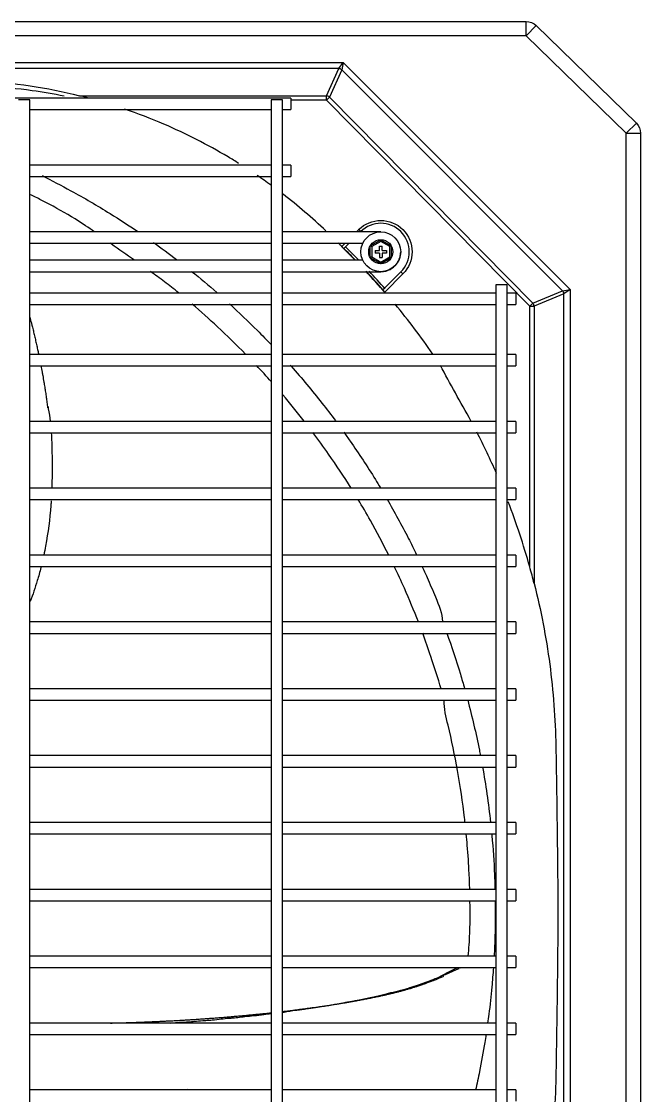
# Model space of a CAD drawing. Extents: x 58467 to 79089, y -33726 to -17391.
# Drawn here: x 72381.62 to 72403.38, y -19129.53 to -19091.78 of the extents above; entities that cross this region are included whole.
import ezdxf

# ---------------------------------------------------------------- set-up
doc = ezdxf.new("R2010")
doc.units = 0
doc.header["$LTSCALE"] = 100

# ---------------------------------------------------------------- blocks, each defined once
blk = doc.blocks.new('ZSGT')
at = {"color": 3}
for p, q in [((40391.467, -24502.922, -3.539), (40459.472, -24502.922, -3.539)), ((40459.472, -24503.421, -3.539), (40459.472, -24502.922, -3.539)), ((40459.472, -24503.421, -3.539), (40459.825, -24503.068, -3.539)), ((40459.825, -24503.068, -3.539), (40463.347, -24506.499, -3.539)), ((40459.472, -24503.421, -3.539), (40391.467, -24503.421, -3.539)), ((40462.993, -24506.852, -3.539), (40459.472, -24503.421, -3.539)), ((40403.981, -24504.362, -3.539), (40453.036, -24504.362, -3.539)), ((40452.884, -24504.574, -3.539), (40404.133, -24504.574, -3.539)), ((40452.45, -24505.531, -3.539), (40452.884, -24504.574, -3.539)), ((40452.994, -24504.619, -3.539), (40452.56, -24505.576, -3.539)), ((40452.884, -24504.574, -3.539), (40453.036, -24504.362, -3.539)), ((40453.036, -24504.362, -3.539), (40452.994, -24504.619, -3.539)), ((40460.756, -24512.385, -3.539), (40452.994, -24504.619, -3.539)), ((40453.036, -24504.362, -3.539), (40461.014, -24512.343, -3.539)), ((40451.205, -24505.617, -3.539), (40405.812, -24505.617, -3.539)), ((40441.827, -24505.674, -3.539), (40441.627, -24505.674, -3.539)), ((40442.027, -24505.674, -3.539), (40441.827, -24505.674, -3.539)), ((40442.027, -24624.037, -3.539), (40442.027, -24505.674, -3.539)), ((40443.771, -24505.531, -3.539), (40452.45, -24505.531, -3.539)), ((40450.505, -24505.674, -3.539), (40450.505, -24624.037, -3.539)), ((40450.705, -24505.674, -3.539), (40450.505, -24505.674, -3.539)), ((40450.905, -24505.674, -3.539), (40450.705, -24505.674, -3.539)), ((40450.905, -24624.037, -3.539), (40450.905, -24505.674, -3.539)), ((40451.205, -24505.617, -3.539), (40451.205, -24506.017, -3.539)), ((40452.45, -24505.686, -3.539), (40451.205, -24505.686, -3.539)), ((40452.45, -24505.686, -3.539), (40452.45, -24505.531, -3.539)), ((40452.45, -24505.686, -3.539), (40452.56, -24505.576, -3.539)), ((40459.599, -24512.929, -3.539), (40452.45, -24505.686, -3.539)), ((40452.56, -24505.576, -3.539), (40459.709, -24512.819, -3.539)), ((40442.027, -24506.017, -3.539), (40450.505, -24506.017, -3.539)), ((40450.905, -24506.017, -3.539), (40451.205, -24506.017, -3.539)), ((40462.993, -24506.852, -3.539), (40463.347, -24506.499, -3.539)), ((40462.993, -24622.901, -3.539), (40462.993, -24506.852, -3.539)), ((40462.993, -24506.852, -3.539), (40463.493, -24506.852, -3.539)), ((40463.493, -24506.852, -3.539), (40463.493, -24622.901, -3.539)), ((40450.505, -24507.966, -3.539), (40442.027, -24507.966, -3.539)), ((40451.205, -24507.966, -3.539), (40450.905, -24507.966, -3.539)), ((40451.205, -24507.966, -3.539), (40451.205, -24508.366, -3.539)), ((40442.027, -24508.366, -3.539), (40450.505, -24508.366, -3.539)), ((40450.905, -24508.366, -3.539), (40451.205, -24508.366, -3.539)), ((40453.508, -24510.316, -3.539), (40453.586, -24510.238, -3.539)), ((40453.586, -24510.238, -3.539), (40453.656, -24510.309, -3.539)), ((40453.656, -24510.309, -3.539), (40453.649, -24510.316, -3.539)), ((40450.505, -24510.316, -3.539), (40442.026, -24510.316, -3.539)), ((40452.039, -24510.316, -3.539), (40450.905, -24510.316, -3.539)), ((40452.322, -24510.316, -3.539), (40452.039, -24510.316, -3.539)), ((40452.688, -24510.316, -3.539), (40452.322, -24510.316, -3.539)), ((40452.688, -24510.316, -3.539), (40452.688, -24510.316, -3.539)), ((40452.971, -24510.316, -3.539), (40452.688, -24510.316, -3.539)), ((40454.361, -24510.316, -3.539), (40452.971, -24510.316, -3.539)), ((40453.995, -24510.803, -3.539), (40454.363, -24510.591, -3.539)), ((40454.363, -24510.649, -3.539), (40454.045, -24510.832, -3.539)), ((40454.363, -24510.591, -3.539), (40454.731, -24510.803, -3.539)), ((40454.363, -24510.591, -3.539), (40454.363, -24510.649, -3.539)), ((40454.681, -24510.832, -3.539), (40454.363, -24510.649, -3.539)), ((40442.026, -24510.716, -3.539), (40450.505, -24510.716, -3.539)), ((40450.905, -24510.716, -3.539), (40452.039, -24510.716, -3.539)), ((40452.039, -24510.716, -3.539), (40452.322, -24510.716, -3.539)), ((40452.322, -24510.716, -3.539), (40452.688, -24510.716, -3.539)), ((40452.688, -24510.716, -3.539), (40452.971, -24510.716, -3.539)), ((40452.688, -24510.716, -3.539), (40452.688, -24510.716, -3.539)), ((40452.688, -24510.716, -3.539), (40452.688, -24510.716, -3.539)), ((40452.971, -24510.716, -3.539), (40453.731, -24510.716, -3.539)), ((40452.993, -24510.831, -3.539), (40453.108, -24510.716, -3.539)), ((40453.249, -24510.716, -3.539), (40453.064, -24510.901, -3.539)), ((40453.995, -24511.228, -3.539), (40453.995, -24510.803, -3.539)), ((40453.995, -24510.803, -3.539), (40454.045, -24510.832, -3.539)), ((40454.045, -24510.832, -3.539), (40454.045, -24511.199, -3.539)), ((40454.163, -24510.966, -3.539), (40454.313, -24510.966, -3.539)), ((40454.163, -24510.966, -3.539), (40454.163, -24511.066, -3.539)), ((40454.313, -24510.816, -3.539), (40454.413, -24510.816, -3.539)), ((40454.313, -24510.966, -3.539), (40454.313, -24510.816, -3.539)), ((40454.413, -24510.966, -3.539), (40454.413, -24510.816, -3.539)), ((40454.413, -24510.966, -3.539), (40454.563, -24510.966, -3.539)), ((40454.563, -24510.966, -3.539), (40454.563, -24511.066, -3.539)), ((40454.731, -24510.803, -3.539), (40454.681, -24510.832, -3.539)), ((40454.681, -24511.199, -3.539), (40454.681, -24510.832, -3.539)), ((40454.731, -24510.803, -3.539), (40454.731, -24511.228, -3.539)), ((40450.505, -24511.316, -3.539), (40442.027, -24511.316, -3.539)), ((40452.039, -24511.316, -3.539), (40450.905, -24511.316, -3.539)), ((40453.193, -24511.316, -3.539), (40451.73, -24511.316, -3.539)), ((40453.731, -24511.316, -3.539), (40452.971, -24511.316, -3.539)), ((40454.045, -24511.199, -3.539), (40453.995, -24511.228, -3.539)), ((40454.363, -24511.441, -3.539), (40453.995, -24511.228, -3.539)), ((40454.045, -24511.199, -3.539), (40454.363, -24511.383, -3.539)), ((40454.313, -24511.066, -3.539), (40454.163, -24511.066, -3.539)), ((40454.313, -24511.066, -3.539), (40454.313, -24511.216, -3.539)), ((40454.313, -24511.216, -3.539), (40454.413, -24511.216, -3.539)), ((40454.363, -24511.383, -3.539), (40454.681, -24511.199, -3.539)), ((40454.731, -24511.228, -3.539), (40454.363, -24511.441, -3.539)), ((40454.363, -24511.383, -3.539), (40454.363, -24511.441, -3.539)), ((40454.413, -24511.066, -3.539), (40454.413, -24511.216, -3.539)), ((40454.563, -24511.066, -3.539), (40454.413, -24511.066, -3.539)), ((40454.681, -24511.199, -3.539), (40454.731, -24511.228, -3.539)), ((40442.027, -24511.715, -3.539), (40450.505, -24511.716, -3.539)), ((40450.905, -24511.716, -3.539), (40452.039, -24511.716, -3.539)), ((40451.73, -24511.716, -3.539), (40453.193, -24511.716, -3.539)), ((40452.971, -24511.716, -3.539), (40454.347, -24511.716, -3.539)), ((40454.438, -24512.355, -3.539), (40455.07, -24511.723, -3.539)), ((40455.141, -24511.793, -3.539), (40454.504, -24512.431, -3.539)), ((40455.141, -24511.793, -3.539), (40455.07, -24511.723, -3.539)), ((40458.41, -24512.173, -3.539), (40458.41, -24617.628, -3.539)), ((40458.61, -24512.173, -3.539), (40458.41, -24512.173, -3.539)), ((40458.81, -24512.173, -3.539), (40458.61, -24512.173, -3.539)), ((40458.81, -24617.628, -3.539), (40458.81, -24512.173, -3.539)), ((40450.505, -24512.473, -3.539), (40442.026, -24512.473, -3.539)), ((40458.41, -24512.473, -3.539), (40450.905, -24512.473, -3.539)), ((40459.11, -24512.473, -3.539), (40458.81, -24512.473, -3.539)), ((40459.11, -24512.473, -3.539), (40459.11, -24512.873, -3.539)), ((40459.709, -24512.819, -3.539), (40460.756, -24512.385, -3.539)), ((40460.802, -24512.495, -3.539), (40459.754, -24512.929, -3.539)), ((40460.756, -24512.385, -3.539), (40461.014, -24512.343, -3.539)), ((40461.014, -24512.343, -3.539), (40460.802, -24512.495, -3.539)), ((40460.802, -24617.349, -3.539), (40460.802, -24512.495, -3.539)), ((40461.014, -24512.343, -3.539), (40461.014, -24617.501, -3.539)), ((40442.026, -24512.873, -3.539), (40450.505, -24512.873, -3.539)), ((40450.905, -24512.873, -3.539), (40458.41, -24512.873, -3.539)), ((40458.81, -24512.873, -3.539), (40459.11, -24512.873, -3.539)), ((40459.599, -24512.929, -3.539), (40459.709, -24512.819, -3.539)), ((40459.599, -24522.091, -3.539), (40459.599, -24512.929, -3.539)), ((40459.599, -24512.929, -3.539), (40459.754, -24512.929, -3.539)), ((40459.754, -24512.929, -3.539), (40459.754, -24522.676, -3.539)), ((40450.505, -24514.629, -3.539), (40442.026, -24514.629, -3.539)), ((40458.41, -24514.629, -3.539), (40450.905, -24514.629, -3.539)), ((40459.11, -24514.629, -3.539), (40458.81, -24514.629, -3.539)), ((40459.11, -24514.629, -3.539), (40459.11, -24515.029, -3.539)), ((40442.026, -24515.029, -3.539), (40450.505, -24515.029, -3.539)), ((40450.905, -24515.029, -3.539), (40458.41, -24515.029, -3.539)), ((40450.912, -24515.029, -3.539), (40450.905, -24515.04, -3.539)), ((40458.81, -24515.029, -3.539), (40459.11, -24515.029, -3.539)), ((40450.505, -24516.979, -3.539), (40442.026, -24516.979, -3.539)), ((40458.41, -24516.979, -3.539), (40450.905, -24516.979, -3.539)), ((40459.11, -24516.979, -3.539), (40458.81, -24516.979, -3.539)), ((40459.11, -24516.979, -3.539), (40459.11, -24517.379, -3.539)), ((40442.026, -24517.379, -3.539), (40450.505, -24517.379, -3.539)), ((40450.905, -24517.379, -3.539), (40458.41, -24517.379, -3.539)), ((40458.81, -24517.379, -3.539), (40459.11, -24517.379, -3.539)), ((40450.505, -24519.328, -3.539), (40442.026, -24519.328, -3.539)), ((40458.41, -24519.328, -3.539), (40450.905, -24519.328, -3.539)), ((40459.11, -24519.328, -3.539), (40458.81, -24519.328, -3.539)), ((40459.11, -24519.328, -3.539), (40459.11, -24519.728, -3.539)), ((40442.026, -24519.728, -3.539), (40450.505, -24519.728, -3.539)), ((40450.905, -24519.728, -3.539), (40458.41, -24519.728, -3.539)), ((40458.81, -24519.728, -3.539), (40459.11, -24519.728, -3.539)), ((40450.505, -24521.678, -3.539), (40442.026, -24521.678, -3.539)), ((40458.41, -24521.678, -3.539), (40450.905, -24521.678, -3.539)), ((40459.11, -24521.678, -3.539), (40458.81, -24521.678, -3.539)), ((40459.11, -24521.678, -3.539), (40459.11, -24522.078, -3.539)), ((40442.026, -24522.078, -3.539), (40450.505, -24522.078, -3.539)), ((40450.905, -24522.078, -3.539), (40458.41, -24522.078, -3.539)), ((40458.81, -24522.078, -3.539), (40459.11, -24522.078, -3.539)), ((40450.505, -24524.028, -3.539), (40442.026, -24524.028, -3.539)), ((40458.41, -24524.028, -3.539), (40450.905, -24524.028, -3.539)), ((40459.11, -24524.028, -3.539), (40458.81, -24524.028, -3.539)), ((40459.11, -24524.028, -3.539), (40459.11, -24524.428, -3.539)), ((40442.026, -24524.428, -3.539), (40450.505, -24524.428, -3.539)), ((40450.905, -24524.428, -3.539), (40458.41, -24524.428, -3.539)), ((40458.81, -24524.428, -3.539), (40459.11, -24524.428, -3.539)), ((40450.505, -24526.377, -3.539), (40442.026, -24526.377, -3.539)), ((40458.41, -24526.377, -3.539), (40450.905, -24526.377, -3.539)), ((40459.11, -24526.377, -3.539), (40458.81, -24526.377, -3.539)), ((40459.11, -24526.377, -3.539), (40459.11, -24526.777, -3.539)), ((40442.026, -24526.777, -3.539), (40450.505, -24526.777, -3.539)), ((40450.905, -24526.777, -3.539), (40458.41, -24526.777, -3.539)), ((40458.81, -24526.777, -3.539), (40459.11, -24526.777, -3.539)), ((40450.505, -24528.727, -3.539), (40442.026, -24528.727, -3.539)), ((40458.41, -24528.727, -3.539), (40450.905, -24528.727, -3.539)), ((40459.11, -24528.727, -3.539), (40458.81, -24528.727, -3.539)), ((40459.11, -24528.727, -3.539), (40459.11, -24529.127, -3.539)), ((40442.026, -24529.127, -3.539), (40450.505, -24529.127, -3.539)), ((40450.905, -24529.127, -3.539), (40458.41, -24529.127, -3.539)), ((40458.81, -24529.127, -3.539), (40459.11, -24529.127, -3.539)), ((40450.505, -24531.077, -3.539), (40442.026, -24531.077, -3.539)), ((40458.41, -24531.077, -3.539), (40450.905, -24531.077, -3.539)), ((40459.11, -24531.077, -3.539), (40458.81, -24531.077, -3.539)), ((40459.11, -24531.077, -3.539), (40459.11, -24531.477, -3.539)), ((40442.026, -24531.477, -3.539), (40450.505, -24531.477, -3.539)), ((40450.905, -24531.477, -3.539), (40458.41, -24531.477, -3.539)), ((40458.81, -24531.477, -3.539), (40459.11, -24531.477, -3.539)), ((40450.505, -24533.426, -3.539), (40442.026, -24533.426, -3.539)), ((40458.41, -24533.426, -3.539), (40450.905, -24533.426, -3.539)), ((40459.11, -24533.426, -3.539), (40458.81, -24533.426, -3.539)), ((40459.11, -24533.426, -3.539), (40459.11, -24533.826, -3.539)), ((40442.026, -24533.826, -3.539), (40450.505, -24533.826, -3.539)), ((40450.905, -24533.826, -3.539), (40458.41, -24533.826, -3.539)), ((40458.81, -24533.826, -3.539), (40459.11, -24533.826, -3.539)), ((40450.505, -24535.776, -3.539), (40442.026, -24535.776, -3.539)), ((40458.41, -24535.776, -3.539), (40450.905, -24535.776, -3.539)), ((40459.11, -24535.776, -3.539), (40458.81, -24535.776, -3.539)), ((40459.11, -24535.776, -3.539), (40459.11, -24536.176, -3.539)), ((40442.026, -24536.176, -3.539), (40450.505, -24536.176, -3.539)), ((40450.905, -24536.176, -3.539), (40458.41, -24536.176, -3.539)), ((40458.81, -24536.176, -3.539), (40459.11, -24536.176, -3.539)), ((40450.505, -24538.126, -3.539), (40442.026, -24538.126, -3.539)), ((40458.41, -24538.126, -3.539), (40450.905, -24538.126, -3.539)), ((40459.11, -24538.126, -3.539), (40458.81, -24538.126, -3.539)), ((40459.11, -24538.126, -3.539), (40459.11, -24538.525, -3.539)), ((40442.026, -24538.525, -3.539), (40450.505, -24538.525, -3.539)), ((40450.905, -24538.525, -3.539), (40458.41, -24538.525, -3.539)), ((40458.81, -24538.525, -3.539), (40459.11, -24538.525, -3.539)), ((40450.505, -24540.475, -3.539), (40442.026, -24540.475, -3.539)), ((40447.594, -24540.475, -3.539), (40447.573, -24540.463, -3.539)), ((40458.41, -24540.475, -3.539), (40450.905, -24540.475, -3.539)), ((40459.11, -24540.475, -3.539), (40458.81, -24540.475, -3.539)), ((40459.11, -24540.475, -3.539), (40459.11, -24540.875, -3.539))]:
    blk.add_line(p, q, dxfattribs=at)
for radius in [0.7, 0.425, 0.425]:
    blk.add_circle((40454.363, -24511.016, -3.539), radius, dxfattribs=at)
at = {"color": 3, "extrusion": (0, 0, -1)}
for centre, radius, start, end in [((-40459.472, -24503.421, 3.539), 0.5, 90, 135), ((-40462.993, -24506.852, 3.539), 0.5, 135, 180), ((-40454.363, -24511.016, 3.539), 1.1, 45, 225)]:
    blk.add_arc(centre, radius, start, end, dxfattribs=at)
at = {"color": 3}
blk.add_arc((40454.363, -24511.016, -3.539), 1, 315, 135, dxfattribs=at)
for centre, major_axis in [((40452.884, -24504.729, -3.539), (0.203, -0.084)), ((40452.45, -24505.686, -3.539), (0.203, -0.084)), ((40460.646, -24512.495, -3.539), (0.084, -0.203)), ((40459.599, -24512.929, -3.539), (0.084, -0.203))]:
    blk.add_ellipse(centre, major_axis=major_axis, ratio=0.678598, start_param=1.296782, end_param=1.844811, dxfattribs=at)
for points, knots in [([(40429.492, -24504.786, -3.539), (40431.89, -24504.786, -3.539), (40434.286, -24504.829, -3.539), (40437.279, -24504.939, -3.539), (40437.877, -24504.964, -3.539), (40439.072, -24505.019, -3.539), (40439.669, -24504.955, -3.539), (40441.456, -24505.066, -3.539), (40442.624, -24505.245, -3.539), (40443.771, -24505.531, -3.539)], [0, 0, 0, 0, 0.5, 0.5, 0.625, 0.625, 0.75, 0.75, 1, 1, 1, 1]), ([(40443.237, -24505.547, -3.539), (40442.864, -24505.472, -3.539), (40442.487, -24505.408, -3.539), (40441.594, -24505.283, -3.539), (40441.073, -24505.232, -3.539), (40440.032, -24505.173, -3.539), (40439.511, -24505.157, -3.539), (40437.949, -24505.097, -3.539), (40436.907, -24505.063, -3.539), (40433.781, -24504.983, -3.539), (40431.697, -24504.955, -3.539), (40429.612, -24504.955, -3.539)], [0, 0, 0, 0, 0.084354, 0.084354, 0.19881, 0.19881, 0.313265, 0.313265, 0.542177, 0.542177, 1, 1, 1, 1]), ([(40449.366, -24507.908, -3.539), (40449.243, -24507.831, -3.539), (40449.119, -24507.755, -3.539), (40448.273, -24507.252, -3.539), (40447.516, -24506.865, -3.539), (40446.285, -24506.336, -3.539), (40445.823, -24506.158, -3.539), (40445.354, -24505.998, -3.539)], [0, 0, 0, 0, 0.098577, 0.098577, 0.666537, 0.666537, 1, 1, 1, 1]), ([(40442.456, -24508.34, -3.539), (40442.797, -24508.51, -3.539), (40443.606, -24508.932, -3.539), (40444.73, -24509.587, -3.539), (40445.502, -24510.089, -3.539), (40445.823, -24510.307, -3.539)], [0, 0, 0, 0, 0.29252, 0.701104, 1, 1, 1, 1]), ([(40444.293, -24510.313, -3.539), (40444.193, -24510.241, -3.539), (40443.769, -24509.946, -3.539), (40443.147, -24509.574, -3.539), (40442.482, -24509.226, -3.539), (40442.164, -24509.064, -3.539), (40442.029, -24508.998, -3.539)], [0, 0, 0, 0, 0.141815, 0.593329, 0.830923, 1, 1, 1, 1]), ([(40445.705, -24511.315, -3.539), (40445.432, -24511.126, -3.539), (40445.147, -24510.929, -3.539), (40444.863, -24510.724, -3.539), (40444.852, -24510.716, -3.539)], [0, 0, 0, 0, 0.95904, 1, 1, 1, 1]), ([(40454.363, -24511.716, -3.539), (40454.425, -24511.715, -3.539), (40454.538, -24511.701, -3.539), (40454.732, -24511.625, -3.539), (40454.904, -24511.483, -3.539), (40455.014, -24511.295, -3.539), (40455.056, -24511.141, -3.539), (40455.063, -24511.054, -3.539), (40455.062, -24511.019, -3.539)], [0, 0, 0, 0, 0.164287, 0.313707, 0.566616, 0.76053, 0.902583, 1, 1, 1, 1]), ([(40447.254, -24512.455, -3.539), (40447.091, -24512.325, -3.539), (40446.768, -24512.072, -3.539), (40446.435, -24511.83, -3.539), (40446.269, -24511.712, -3.539)], [0, 0, 0, 0, 0.50822, 1, 1, 1, 1]), ([(40449.605, -24514.61, -3.539), (40449.287, -24514.286, -3.539), (40448.677, -24513.69, -3.539), (40448.036, -24513.113, -3.539), (40447.731, -24512.852, -3.539)], [0, 0, 0, 0, 0.536431, 1, 1, 1, 1]), ([(40456.197, -24514.621, -3.539), (40456.194, -24514.617, -3.539), (40456.192, -24514.614, -3.539), (40455.773, -24514.006, -3.539), (40455.333, -24513.423, -3.539), (40454.867, -24512.859, -3.539)], [0, 0, 0, 0, 0.006395, 0.006395, 1, 1, 1, 1]), ([(40442.027, -24513.312, -3.539), (40442.045, -24513.38, -3.539), (40442.072, -24513.485, -3.539), (40442.113, -24513.647, -3.539), (40442.15, -24513.798, -3.539), (40442.191, -24513.971, -3.539), (40442.232, -24514.144, -3.539), (40442.271, -24514.317, -3.539), (40442.306, -24514.477, -3.539), (40442.328, -24514.58, -3.539), (40442.337, -24514.625, -3.539)], [0, 0, 0, 0, 0.15983, 0.246701, 0.377006, 0.507312, 0.637617, 0.767923, 0.898228, 1, 1, 1, 1]), ([(40442.418, -24515.026, -3.539), (40442.432, -24515.098, -3.539), (40442.453, -24515.209, -3.539), (40442.487, -24515.399, -3.539), (40442.517, -24515.574, -3.539), (40442.55, -24515.772, -3.539), (40442.577, -24515.951, -3.539), (40442.604, -24516.133, -3.539), (40442.629, -24516.315, -3.539), (40442.645, -24516.436, -3.539), (40442.652, -24516.497, -3.539)], [0, 0, 0, 0, 0.150864, 0.231719, 0.393427, 0.514709, 0.635991, 0.757272, 0.878554, 1, 1, 1, 1]), ([(40451.182, -24515.007, -3.539), (40451.192, -24515.018, -3.539), (40451.39, -24515.241, -3.539), (40451.767, -24515.679, -3.539), (40452.285, -24516.318, -3.539), (40452.613, -24516.745, -3.539), (40452.767, -24516.952, -3.539)], [0, 0, 0, 0, 0.017533, 0.356451, 0.69177, 1, 1, 1, 1]), ([(40442.659, -24516.445, -3.539), (40442.665, -24516.474, -3.539), (40442.699, -24516.65, -3.539), (40442.724, -24516.826, -3.539), (40442.741, -24516.974, -3.539)], [0, 0, 0, 0, 0.168799, 1, 1, 1, 1]), ([(40442.777, -24517.373, -3.539), (40442.799, -24517.687, -3.539), (40442.812, -24518.34, -3.539), (40442.809, -24518.992, -3.539), (40442.798, -24519.329, -3.539)], [0, 0, 0, 0, 0.483114, 1, 1, 1, 1]), ([(40453.319, -24519.321, -3.539), (40453.068, -24518.921, -3.539), (40452.634, -24518.265, -3.539), (40452.166, -24517.62, -3.539), (40451.976, -24517.367, -3.539)], [0, 0, 0, 0, 0.605389, 1, 1, 1, 1]), ([(40453.066, -24517.361, -3.539), (40453.139, -24517.463, -3.539), (40453.368, -24517.786, -3.539), (40453.741, -24518.337, -3.539), (40454.092, -24518.888, -3.539), (40454.291, -24519.214, -3.539), (40454.349, -24519.311, -3.539)], [0, 0, 0, 0, 0.160934, 0.509713, 0.854631, 1, 1, 1, 1]), ([(40454.641, -24521.674, -3.539), (40454.438, -24521.268, -3.539), (40454.091, -24520.615, -3.539), (40453.714, -24519.967, -3.539), (40453.566, -24519.722, -3.539)], [0, 0, 0, 0, 0.619127, 1, 1, 1, 1]), ([(40454.586, -24519.712, -3.539), (40454.716, -24519.937, -3.539), (40454.97, -24520.389, -3.539), (40455.314, -24521.04, -3.539), (40455.526, -24521.468, -3.539), (40455.62, -24521.664, -3.539)], [0, 0, 0, 0, 0.352089, 0.704456, 1, 1, 1, 1]), ([(40442.777, -24519.771, -3.539), (40442.774, -24519.825, -3.539), (40442.738, -24520.355, -3.539), (40442.654, -24520.994, -3.539), (40442.538, -24521.573, -3.539), (40442.515, -24521.68, -3.539)], [0, 0, 0, 0, 0.083564, 0.830141, 1, 1, 1, 1]), ([(40442.414, -24522.115, -3.539), (40442.375, -24522.269, -3.539), (40442.265, -24522.67, -3.539), (40442.132, -24523.066, -3.539), (40442.04, -24523.308, -3.539)], [0, 0, 0, 0, 0.381371, 1, 1, 1, 1]), ([(40455.684, -24524.027, -3.539), (40455.53, -24523.632, -3.539), (40455.26, -24522.98, -3.539), (40454.96, -24522.331, -3.539), (40454.837, -24522.075, -3.539)], [0, 0, 0, 0, 0.605591, 1, 1, 1, 1]), ([(40455.809, -24522.064, -3.539), (40455.87, -24522.195, -3.539), (40456.033, -24522.555, -3.539), (40456.312, -24523.204, -3.539), (40456.519, -24523.726, -3.539), (40456.534, -24524.017, -3.539)], [0, 0, 0, 0, 0.204884, 0.559596, 1, 1, 1, 1]), ([(40459.754, -24522.676, -3.539), (40459.991, -24523.613, -3.539), (40460.173, -24524.558, -3.539), (40460.364, -24525.989, -3.539), (40460.414, -24526.468, -3.539), (40460.485, -24527.43, -3.539), (40460.505, -24527.914, -3.539), (40460.537, -24529.368, -3.539), (40460.549, -24530.34, -3.539), (40460.574, -24532.282, -3.539), (40460.583, -24533.254, -3.539), (40460.59, -24534.226, -3.539)], [0, 0, 0, 0, 0.25, 0.25, 0.375, 0.375, 0.5, 0.5, 0.75, 0.75, 1, 1, 1, 1]), ([(40456.482, -24526.378, -3.539), (40456.373, -24526.001, -3.539), (40456.169, -24525.351, -3.539), (40455.938, -24524.7, -3.539), (40455.837, -24524.427, -3.539)], [0, 0, 0, 0, 0.58019, 1, 1, 1, 1]), ([(40456.681, -24524.416, -3.539), (40456.853, -24524.893, -3.539), (40457.068, -24525.543, -3.539), (40457.26, -24526.2, -3.539), (40457.308, -24526.371, -3.539)], [0, 0, 0, 0, 0.74118, 1, 1, 1, 1]), ([(40457.327, -24531.076, -3.539), (40457.321, -24531.023, -3.539), (40457.251, -24530.415, -3.539), (40457.082, -24529.276, -3.539), (40456.794, -24527.897, -3.539), (40456.581, -24527.071, -3.539), (40456.595, -24526.778, -3.539)], [0, 0, 0, 0, 0.037241, 0.424432, 0.796492, 1, 1, 1, 1]), ([(40457.417, -24526.769, -3.539), (40457.572, -24527.354, -3.539), (40457.724, -24528.006, -3.539), (40457.853, -24528.662, -3.539), (40457.865, -24528.725, -3.539)], [0, 0, 0, 0, 0.904429, 1, 1, 1, 1]), ([(40457.939, -24529.123, -3.539), (40457.996, -24529.439, -3.539), (40458.101, -24530.089, -3.539), (40458.183, -24530.741, -3.539), (40458.219, -24531.075, -3.539)], [0, 0, 0, 0, 0.489245, 1, 1, 1, 1]), ([(40457.49, -24533.424, -3.539), (40457.485, -24533.24, -3.539), (40457.466, -24532.721, -3.539), (40457.424, -24532.073, -3.539), (40457.382, -24531.609, -3.539), (40457.369, -24531.476, -3.539)], [0, 0, 0, 0, 0.282463, 0.794994, 1, 1, 1, 1]), ([(40458.26, -24531.476, -3.539), (40458.262, -24531.496, -3.539), (40458.307, -24531.973, -3.539), (40458.353, -24532.623, -3.539), (40458.372, -24533.254, -3.539), (40458.376, -24533.426, -3.539)], [0, 0, 0, 0, 0.030504, 0.735974, 1, 1, 1, 1]), ([(40457.437, -24535.775, -3.539), (40457.462, -24535.507, -3.539), (40457.5, -24534.95, -3.539), (40457.503, -24534.304, -3.539), (40457.499, -24533.922, -3.539), (40457.498, -24533.825, -3.539)], [0, 0, 0, 0, 0.406262, 0.849224, 1, 1, 1, 1]), ([(40458.389, -24534.196, -3.539), (40458.386, -24534.48, -3.539), (40458.382, -24535.007, -3.539), (40458.359, -24535.534, -3.539), (40458.345, -24535.778, -3.539)], [0, 0, 0, 0, 0.537477, 1, 1, 1, 1]), ([(40460.59, -24534.226, -3.539), (40460.583, -24535.223, -3.539), (40460.574, -24536.22, -3.539), (40460.554, -24537.716, -3.539), (40460.547, -24538.214, -3.539), (40460.53, -24539.211, -3.539), (40460.523, -24539.71, -3.539), (40460.499, -24540.706, -3.539), (40460.475, -24541.205, -3.539), (40460.394, -24542.195, -3.539), (40460.338, -24542.684, -3.539), (40460.13, -24544.139, -3.539), (40459.937, -24545.091, -3.539), (40459.69, -24546.026, -3.539)], [0, 0, 0, 0, 0.25, 0.25, 0.375, 0.375, 0.5, 0.5, 0.625, 0.625, 0.75, 0.75, 1, 1, 1, 1]), ([(40450.904, -24537.744, -3.539), (40450.923, -24537.742, -3.539), (40451.083, -24537.722, -3.539), (40451.286, -24537.681, -3.539), (40451.549, -24537.654, -3.539), (40451.799, -24537.622, -3.539), (40452.063, -24537.575, -3.539), (40452.285, -24537.54, -3.539), (40452.471, -24537.514, -3.539), (40452.638, -24537.488, -3.539), (40452.841, -24537.44, -3.539), (40453.053, -24537.406, -3.539), (40453.248, -24537.377, -3.539), (40453.447, -24537.343, -3.539), (40453.736, -24537.281, -3.539), (40453.969, -24537.237, -3.539), (40454.319, -24537.16, -3.539), (40454.524, -24537.096, -3.539), (40454.76, -24537.045, -3.539), (40454.941, -24537.006, -3.539), (40455.123, -24536.959, -3.539), (40455.27, -24536.915, -3.539), (40455.365, -24536.887, -3.539), (40455.455, -24536.86, -3.539), (40455.578, -24536.819, -3.539), (40455.759, -24536.759, -3.539), (40456.099, -24536.638, -3.539), (40456.474, -24536.486, -3.539), (40456.737, -24536.33, -3.539), (40456.916, -24536.241, -3.539), (40457.015, -24536.193, -3.539), (40457.054, -24536.178, -3.539), (40457.063, -24536.175, -3.539)], [0, 0, 0, 0, 0.008371, 0.069424, 0.094367, 0.121283, 0.179384, 0.232883, 0.253705, 0.270958, 0.305551, 0.345961, 0.367488, 0.389621, 0.435291, 0.515912, 0.532189, 0.589294, 0.613481, 0.639638, 0.667776, 0.697453, 0.714276, 0.72148, 0.744733, 0.767084, 0.80554, 0.900316, 0.940461, 0.976172, 0.994503, 1, 1, 1, 1]), ([(40450.905, -24537.718, -3.539), (40450.935, -24537.715, -3.539), (40451.026, -24537.704, -3.539), (40451.146, -24537.689, -3.539), (40451.298, -24537.671, -3.539), (40451.435, -24537.654, -3.539), (40451.587, -24537.634, -3.539), (40451.724, -24537.616, -3.539), (40451.859, -24537.598, -3.539), (40452.007, -24537.578, -3.539), (40452.138, -24537.559, -3.539), (40452.284, -24537.538, -3.539), (40452.4, -24537.521, -3.539), (40452.545, -24537.499, -3.539), (40452.674, -24537.479, -3.539), (40452.818, -24537.457, -3.539), (40452.947, -24537.436, -3.539), (40453.076, -24537.414, -3.539), (40453.206, -24537.393, -3.539), (40453.335, -24537.37, -3.539), (40453.448, -24537.35, -3.539), (40453.574, -24537.327, -3.539), (40453.685, -24537.307, -3.539), (40453.822, -24537.281, -3.539), (40453.93, -24537.259, -3.539), (40454.066, -24537.232, -3.539), (40454.173, -24537.21, -3.539), (40454.294, -24537.185, -3.539), (40454.4, -24537.161, -3.539), (40454.519, -24537.135, -3.539), (40454.638, -24537.107, -3.539), (40454.743, -24537.082, -3.539), (40454.848, -24537.057, -3.539), (40454.952, -24537.03, -3.539), (40455.055, -24537.003, -3.539), (40455.157, -24536.976, -3.539), (40455.257, -24536.948, -3.539), (40455.356, -24536.919, -3.539), (40455.451, -24536.891, -3.539), (40455.549, -24536.861, -3.539), (40455.645, -24536.83, -3.539), (40455.729, -24536.802, -3.539), (40455.811, -24536.775, -3.539), (40455.904, -24536.742, -3.539), (40455.996, -24536.709, -3.539), (40456.075, -24536.68, -3.539), (40456.153, -24536.65, -3.539), (40456.229, -24536.62, -3.539), (40456.316, -24536.586, -3.539), (40456.39, -24536.556, -3.539), (40456.462, -24536.526, -3.539), (40456.523, -24536.501, -3.539), (40456.584, -24536.475, -3.539), (40456.557, -24536.447, -3.539), (40456.624, -24536.418, -3.539), (40456.689, -24536.39, -3.539), (40456.741, -24536.367, -3.539), (40456.796, -24536.343, -3.539), (40456.842, -24536.323, -3.539), (40456.896, -24536.3, -3.539), (40456.937, -24536.282, -3.539), (40456.984, -24536.262, -3.539), (40457.025, -24536.243, -3.539), (40457.06, -24536.228, -3.539), (40457.098, -24536.212, -3.539), (40457.113, -24536.205, -3.539), (40457.118, -24536.203, -3.539)], [0, 0, 0, 0, 0.011806, 0.035618, 0.047525, 0.071337, 0.089197, 0.107056, 0.124916, 0.142775, 0.166588, 0.178494, 0.202307, 0.214213, 0.238026, 0.255886, 0.273745, 0.291605, 0.309464, 0.327324, 0.345183, 0.357089, 0.380902, 0.392808, 0.416621, 0.428527, 0.45234, 0.464246, 0.482106, 0.499965, 0.517825, 0.535684, 0.547591, 0.56545, 0.58331, 0.595216, 0.613075, 0.630935, 0.642841, 0.660701, 0.67856, 0.690467, 0.702373, 0.720232, 0.738092, 0.749998, 0.761905, 0.779764, 0.79167, 0.80953, 0.821436, 0.833343, 0.845249, 0.857155, 0.875015, 0.886921, 0.898827, 0.910734, 0.92264, 0.934546, 0.946453, 0.958359, 0.970265, 0.982172, 0.994078, 1, 1, 1, 1]), ([(40458.32, -24536.178, -3.539), (40458.305, -24536.404, -3.539), (40458.261, -24536.95, -3.539), (40458.19, -24537.601, -3.539), (40458.134, -24538.025, -3.539), (40458.119, -24538.13, -3.539)], [0, 0, 0, 0, 0.346789, 0.837259, 1, 1, 1, 1]), ([(40444.865, -24538.126, -3.539), (40444.883, -24538.125, -3.539), (40444.935, -24538.124, -3.539), (40445.055, -24538.121, -3.539), (40445.206, -24538.117, -3.539), (40445.372, -24538.112, -3.539), (40445.519, -24538.107, -3.539), (40445.667, -24538.103, -3.539), (40445.83, -24538.097, -3.539), (40445.978, -24538.091, -3.539), (40446.142, -24538.085, -3.539), (40446.29, -24538.079, -3.539), (40446.456, -24538.071, -3.539), (40446.607, -24538.064, -3.539), (40446.757, -24538.057, -3.539), (40446.923, -24538.048, -3.539), (40447.069, -24538.041, -3.539), (40447.231, -24538.032, -3.539), (40447.376, -24538.023, -3.539), (40447.537, -24538.014, -3.539), (40447.698, -24538.004, -3.539), (40447.844, -24537.994, -3.539), (40448.006, -24537.983, -3.539), (40448.153, -24537.973, -3.539), (40448.317, -24537.962, -3.539), (40448.464, -24537.951, -3.539), (40448.608, -24537.94, -3.539), (40448.767, -24537.927, -3.539), (40448.925, -24537.914, -3.539), (40449.082, -24537.901, -3.539), (40449.24, -24537.888, -3.539), (40449.381, -24537.875, -3.539), (40449.538, -24537.861, -3.539), (40449.68, -24537.847, -3.539), (40449.838, -24537.832, -3.539), (40449.981, -24537.818, -3.539), (40450.124, -24537.804, -3.539), (40450.279, -24537.788, -3.539), (40450.406, -24537.774, -3.539), (40450.486, -24537.765, -3.539), (40450.505, -24537.763, -3.539)], [0, 0, 0, 0, 0.009218, 0.026414, 0.060805, 0.086598, 0.112391, 0.138185, 0.163978, 0.198369, 0.215565, 0.249956, 0.275749, 0.301542, 0.327336, 0.353129, 0.38752, 0.404715, 0.439106, 0.4649, 0.490693, 0.525084, 0.54228, 0.576671, 0.602464, 0.628257, 0.65405, 0.679844, 0.714235, 0.740028, 0.765821, 0.800212, 0.817408, 0.851799, 0.877592, 0.903386, 0.929179, 0.954972, 0.989363, 1, 1, 1, 1]), ([(40446.98, -24538.125, -3.539), (40447.037, -24538.12, -3.539), (40447.184, -24538.106, -3.539), (40447.354, -24538.094, -3.539), (40447.528, -24538.087, -3.539), (40447.691, -24538.079, -3.539), (40447.902, -24538.051, -3.539), (40448.134, -24538.036, -3.539), (40448.352, -24538.023, -3.539), (40448.582, -24538.001, -3.539), (40448.821, -24537.971, -3.539), (40449.034, -24537.952, -3.539), (40449.214, -24537.94, -3.539), (40449.385, -24537.924, -3.539), (40449.602, -24537.888, -3.539), (40449.858, -24537.869, -3.539), (40450.085, -24537.846, -3.539), (40450.292, -24537.819, -3.539), (40450.424, -24537.8, -3.539), (40450.507, -24537.789, -3.539)], [0, 0, 0, 0, 0.05251, 0.142079, 0.177348, 0.206327, 0.265132, 0.339751, 0.382815, 0.429016, 0.527009, 0.615313, 0.649401, 0.678603, 0.742262, 0.822382, 0.868126, 0.917465, 1, 1, 1, 1]), ([(40458.061, -24538.531, -3.539), (40458.048, -24538.622, -3.539), (40457.98, -24539.054, -3.539), (40457.863, -24539.705, -3.539), (40457.745, -24540.262, -3.539), (40457.696, -24540.481, -3.539)], [0, 0, 0, 0, 0.138987, 0.661876, 1, 1, 1, 1])]:
    blk.add_open_spline(points, degree=3, knots=knots, dxfattribs=at)
for points in [[(40444.097, -24505.615, -3.539), (40443.987, -24505.586, -3.539), (40443.878, -24505.558, -3.539), (40443.771, -24505.531, -3.539)], [(40450.506, -24508.678, -3.539), (40450.345, -24508.56, -3.539), (40450.181, -24508.445, -3.539), (40450.016, -24508.332, -3.539)], [(40452.434, -24510.283, -3.539), (40451.952, -24509.826, -3.539), (40451.45, -24509.396, -3.539), (40450.929, -24508.994, -3.539)], [(40446.375, -24510.691, -3.539), (40446.649, -24510.886, -3.539), (40446.919, -24511.087, -3.539), (40447.186, -24511.291, -3.539)], [(40452.939, -24510.779, -3.539), (40452.914, -24510.754, -3.539), (40452.89, -24510.729, -3.539), (40452.865, -24510.705, -3.539)], [(40452.993, -24510.831, -3.539), (40452.975, -24510.814, -3.539), (40452.957, -24510.796, -3.539), (40452.939, -24510.779, -3.539)], [(40453.454, -24511.302, -3.539), (40453.299, -24511.143, -3.539), (40453.141, -24510.985, -3.539), (40452.98, -24510.829, -3.539)], [(40453.064, -24510.901, -3.539), (40453.04, -24510.878, -3.539), (40453.017, -24510.854, -3.539), (40452.993, -24510.831, -3.539)], [(40453.476, -24511.313, -3.539), (40453.336, -24511.17, -3.539), (40453.194, -24511.027, -3.539), (40453.05, -24510.887, -3.539)], [(40453.476, -24511.313, -3.539), (40453.341, -24511.174, -3.539), (40453.203, -24511.037, -3.539), (40453.064, -24510.901, -3.539)], [(40453.578, -24511.303, -3.539), (40453.423, -24511.143, -3.539), (40453.266, -24510.986, -3.539), (40453.106, -24510.83, -3.539)], [(40447.715, -24511.706, -3.539), (40448.016, -24511.947, -3.539), (40448.312, -24512.195, -3.539), (40448.602, -24512.449, -3.539)], [(40454.525, -24512.469, -3.539), (40454.301, -24512.209, -3.539), (40454.071, -24511.952, -3.539), (40453.835, -24511.7, -3.539)], [(40454.451, -24512.37, -3.539), (40454.258, -24512.148, -3.539), (40454.06, -24511.928, -3.539), (40453.858, -24511.712, -3.539)], [(40454.438, -24512.355, -3.539), (40454.249, -24512.138, -3.539), (40454.055, -24511.924, -3.539), (40453.858, -24511.713, -3.539)], [(40454.512, -24512.317, -3.539), (40454.331, -24512.11, -3.539), (40454.146, -24511.904, -3.539), (40453.957, -24511.702, -3.539)], [(40454.504, -24512.431, -3.539), (40454.482, -24512.405, -3.539), (40454.46, -24512.38, -3.539), (40454.438, -24512.355, -3.539)], [(40449.045, -24512.848, -3.539), (40449.377, -24513.154, -3.539), (40449.702, -24513.468, -3.539), (40450.027, -24513.782, -3.539)], [(40450.027, -24513.782, -3.539), (40450.193, -24513.951, -3.539), (40450.36, -24514.121, -3.539), (40450.524, -24514.292, -3.539)], [(40450.522, -24515.591, -3.539), (40450.348, -24515.396, -3.539), (40450.171, -24515.202, -3.539), (40449.99, -24515.011, -3.539)], [(40457.533, -24516.963, -3.539), (40457.174, -24516.297, -3.539), (40456.784, -24515.645, -3.539), (40456.462, -24515.015, -3.539)], [(40451.669, -24516.965, -3.539), (40451.426, -24516.654, -3.539), (40451.175, -24516.345, -3.539), (40450.915, -24516.041, -3.539)], [(40458.43, -24518.808, -3.539), (40458.216, -24518.318, -3.539), (40457.986, -24517.835, -3.539), (40457.741, -24517.358, -3.539)], [(40459.599, -24522.091, -3.539), (40459.382, -24521.315, -3.539), (40459.129, -24520.554, -3.539), (40458.841, -24519.807, -3.539)], [(40459.754, -24522.676, -3.539), (40459.706, -24522.484, -3.539), (40459.653, -24522.287, -3.539), (40459.599, -24522.091, -3.539)], [(40458.384, -24533.826, -3.539), (40458.386, -24533.949, -3.539), (40458.387, -24534.073, -3.539), (40458.389, -24534.196, -3.539)], [(40457.138, -24536.194, -3.539), (40457.151, -24536.187, -3.539), (40457.163, -24536.181, -3.539), (40457.174, -24536.174, -3.539)]]:
    blk.add_open_spline(points, degree=3, dxfattribs=at)

msp = doc.modelspace()

# ---------------------------------------------------------------- block references
msp.add_blockref('ZSGT', (31939.888, 5411.143))

doc.saveas('drawing.dxf')
